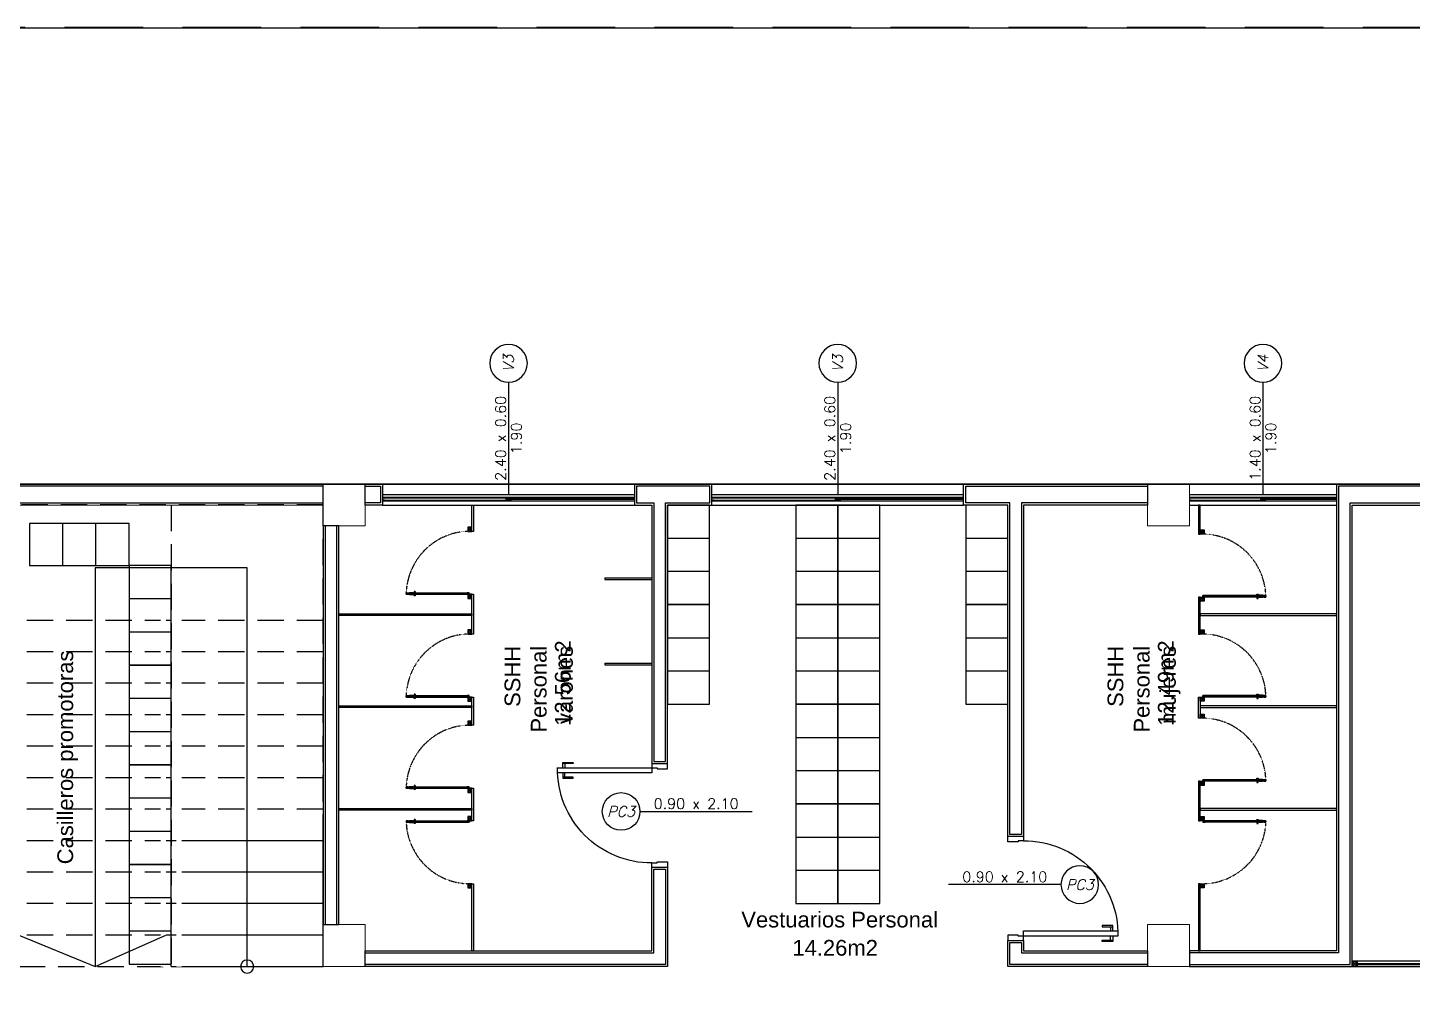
# Model space of a CAD drawing. Header units: millimetres. Extents: x 2698011 to 2856548, y 1019778 to 1210064.
# Drawn here: x 2759676 to 2772874, y 1168232 to 1177361 of the extents above; entities that cross this region are included whole.
import ezdxf
from ezdxf.enums import TextEntityAlignment as Align

# ---------------------------------------------------------------- set-up
doc = ezdxf.new("R2010")
doc.units = ezdxf.units.MM
doc.set_wipeout_variables(frame=1)
for name, pattern in [('CONTINUA', [0]), ('DASHED2', [9.525, 6.35, -3.175]), ('HIDDEN', [0.375, 0.25, -0.125]), ('HIDDEN2', [4.7625, 3.175, -1.5875])]:
    doc.linetypes.add(name, pattern=pattern)
for name, color, linetype in [('.mamparas', 9, 'Continuous'), ('.REVOQUE', 9, 'Continuous'), ('_Proyecciones', 9, 'DASHED2'), ('A-Aberturas', 9, 'Continuous'), ('ABERTURA', 9, 'CONTINUA'), ('AREA', 9, 'Continuous'), ('Arq. Escalera', 9, 'Continuous'), ('Arq. Mamparas metálicas', 9, 'Continuous'), ('LOTES', 9, 'Continuous'), ('MAMP CHAPA 0.06', 9, 'Continuous'), ('Mampostería', 9, 'Continuous'), ('MOBILIARIO MOVIL', 9, 'Continuous'), ('nombre de locales', 9, 'Continuous'), ('nombre de locales-m2', 9, 'Continuous'), ('nomenclatura de aberturas', 9, 'Continuous'), ('piso', 9, 'Continuous'), ('Punto Cota', 9, 'Continuous'), ('Vidrios', 9, 'Continuous')]:
    doc.layers.add(name, color=color, linetype=linetype)
doc.layers.add('ABERTURAS_ALUMINIO', color=9, linetype='Continuous', lineweight=20)
doc.layers.add('PILAR_REF', color=9, linetype='Continuous', lineweight=0)
doc.layers.get('MOBILIARIO MOVIL').off()
doc.styles.add('_ROMANS', font='ROMANS.SHX')
doc.styles.add('_Romans Obl', font='ROMANS.SHX', dxfattribs={"oblique": 15})
doc.styles.get("Standard").update_dxf_attribs({"font": 'arial.ttf'})

# ---------------------------------------------------------------- blocks, each defined once
blk = doc.blocks.new('A$C1FB93DB3')
at = {"layer": 'LOTES', "linetype": 'HIDDEN', "ltscale": 3}
blk.add_line((-9.024, -10.843), (-18.15, -104.575), dxfattribs=at)
at = {"layer": 'LOTES', "ltscale": 3}
blk.add_line((-5.115, -15.585), (-13.398, -100.667), dxfattribs=at)
blk = doc.blocks.new('A$C171E4298')
at = {"layer": 'ABERTURAS_ALUMINIO'}
for points in [[(-2.383, 0.035), (-2.4, 0.035), (-2.4, 0.049), (-2.383, 0.049), (-2.383, 0.047), (-2.398, 0.047), (-2.398, 0.037), (-2.383, 0.037)], [(-0.017, 0.048), (0, 0.048), (0, 0.062), (-0.017, 0.062), (-0.017, 0.06), (-0.002, 0.06), (-0.002, 0.05), (-0.017, 0.05)]]:
    blk.add_hatch(color=256, dxfattribs=at).paths.add_polyline_path(points)
at = {"layer": 'ABERTURA', "linetype": 'ByBlock'}
for p, q in [((-2.4, 0.1), (0, 0.1)), ((-2.4, 0), (0, 0))]:
    blk.add_line(p, q, dxfattribs=at)
at = {"layer": 'ABERTURA', "linetype": 'HIDDEN2'}
for p, q in [((0, 0.071), (-2.4, 0.071)), ((0, 0.066), (-2.4, 0.066))]:
    blk.add_line(p, q, dxfattribs=at)
at = {"layer": 'ABERTURAS_ALUMINIO'}
for p, q in [((0, 0.035), (-2.4, 0.035)), ((-2.4, 0.035), (0, 0.035))]:
    blk.add_line(p, q, dxfattribs=at)
for points in [[(-2.383, 0.035), (-2.4, 0.035), (-2.4, 0.049), (-2.383, 0.049), (-2.383, 0.047), (-2.398, 0.047), (-2.398, 0.037), (-2.383, 0.037)], [(-0.017, 0.048), (0, 0.048), (0, 0.062), (-0.017, 0.062), (-0.017, 0.06), (-0.002, 0.06), (-0.002, 0.05), (-0.017, 0.05)]]:
    blk.add_lwpolyline(points, close=True, dxfattribs=at)
at = {"layer": 'ABERTURAS_ALUMINIO', "linetype": 'HIDDEN2'}
for points in [[(-1.175, 0.047), (-2.398, 0.047), (-2.398, 0.037), (-1.175, 0.037)], [(-0.002, 0.06), (-1.225, 0.06), (-1.225, 0.05), (-0.002, 0.05)]]:
    blk.add_lwpolyline(points, close=True, dxfattribs=at)
blk = doc.blocks.new('A$C776A7CF4')
at = {"layer": 'MAMP CHAPA 0.06'}
for p, q in [((0, 0.634, 0), (0.4, 0.634, 0)), ((0, 0.318, 0), (0.4, 0.318, 0))]:
    blk.add_line(p, q, dxfattribs=at)
at = {"layer": 'MAMP CHAPA 0.06', "elevation": 0}
blk.add_lwpolyline([(0.4, 0), (0.4, 0.95), (0, 0.95), (0, 0), (0.4, 0)], dxfattribs=at)
blk = doc.blocks.new('escalera')
at = {"layer": 'Arq. Escalera', "linetype": 'HIDDEN'}
for p, q in [((7.147, 4.829), (8.597, 4.829)), ((8.597, 4.829), (10.047, 4.829)), ((7.147, 4.529), (8.597, 4.529)), ((8.597, 4.529), (10.047, 4.529)), ((7.147, 4.229), (8.597, 4.229)), ((8.597, 4.229), (10.047, 4.229)), ((7.147, 3.929), (8.597, 3.929)), ((8.597, 3.929), (10.047, 3.929)), ((7.147, 3.629), (8.597, 3.629)), ((8.597, 3.629), (10.047, 3.629)), ((7.147, 3.329), (8.597, 3.329)), ((8.597, 3.329), (10.047, 3.329)), ((7.147, 3.029), (8.597, 3.029)), ((8.597, 3.029), (10.047, 3.029)), ((8.597, 2.729), (10.047, 2.729)), ((8.597, 2.429), (10.047, 2.429)), ((8.597, 2.129), (10.047, 2.129)), ((8.597, 1.829), (10.047, 1.829))]:
    blk.add_line(p, q, dxfattribs=at)
at = {"layer": 'Arq. Escalera'}
for p, q in [((7.147, 2.729), (8.597, 2.729)), ((7.147, 2.429), (8.597, 2.429)), ((7.147, 2.129), (8.597, 2.129)), ((7.147, 1.829), (8.597, 1.829))]:
    blk.add_line(p, q, dxfattribs=at)
at = {"layer": 'Arq. Escalera', "linetype": 'HIDDEN'}
for points in [[(7.147, 2.729), (7.147, 5.929), (10.047, 5.929), (10.047, 1.529)], [(8.597, 2.729), (8.597, 4.829)], [(10.047, 1.529), (8.597, 1.529)]]:
    blk.add_lwpolyline(points, dxfattribs=at)
at = {"layer": 'Arq. Escalera'}
for points in [[(7.147, 1.529), (7.147, 1.529), (7.147, 2.729)], [(8.597, 1.529), (8.597, 2.729)], [(8.597, 1.529), (7.147, 1.529)]]:
    blk.add_lwpolyline(points, dxfattribs=at)
blk.add_circle((7.872, 1.529), 0.0622, dxfattribs=at)
at = {"linetype": 'HIDDEN'}
blk.add_wipeout([(8.697, 1.529), (8.647, 1.529), (8.647, 4.879), (8.547, 4.879), (8.547, 1.529), (8.497, 1.529), (8.497, 4.929), (8.697, 4.929)], dxfattribs=at).translate(0, 0, 0).dxf.layer = 'Arq. Escalera'
at = {"layer": 'Arq. Escalera', "linetype": 'HIDDEN'}
blk.add_line((8.597, 5.929), (8.597, 1.529), dxfattribs=at)
at = {"layer": 'Arq. Escalera'}
for points in [[(7.872, 1.529), (7.872, 5.329), (9.322, 5.329), (9.322, 1.529)], [(10.047, 1.829), (9.322, 1.529), (8.647, 1.829)]]:
    blk.add_lwpolyline(points, dxfattribs=at)
blk = doc.blocks.new('pch90')
at = {"linetype": 'ByBlock'}
for points in [[(-1959.919, 3043.751), (-1959.969, 3043.751), (-1959.969, 3043.651), (-1959.959, 3043.651), (-1959.959, 3043.751)], [(-1959.959, 3043.731), (-1959.919, 3043.731)], [(-1959.869, 3043.751), (-1959.819, 3043.751), (-1959.819, 3043.651), (-1959.829, 3043.651), (-1959.829, 3043.751)], [(-1959.829, 3043.731), (-1959.869, 3043.731)], [(-1959.959, 3042.901), (-1959.919, 3042.901), (-1959.919, 3042.851), (-1959.909, 3042.851), (-1959.909, 3042.751), (-1959.959, 3042.751)], [(-1958.971, 3042.901), (-1959.011, 3042.901), (-1959.011, 3042.851), (-1959.021, 3042.851), (-1959.021, 3042.751), (-1958.971, 3042.751)]]:
    blk.add_lwpolyline(points, dxfattribs=at)
blk.add_lwpolyline([(-1959.919, 3043.801), (-1959.919, 3042.901), (-1959.869, 3042.901), (-1959.869, 3043.801)], close=True, dxfattribs=at)
blk.add_arc((-1959.905, 3042.907), 0.894, 359.6143, 90.9339, dxfattribs=at)
blk = doc.blocks.new('cot abert izq')
blk.add_line((0.359, 0), (2.501, 0))
blk.add_circle((0, 0), 0.359)
at = {"style": '_Romans Obl', "oblique": 15}
blk.add_attdef('ABERTURA', text='', height=0.2, rotation=360, dxfattribs=at).set_placement((0, 0), align=Align.MIDDLE_CENTER)
at = {"style": '_ROMANS'}
for tag, p in [('DIM', (1.43, 0.05)), ('ANT', (1.43, -0.25))]:
    blk.add_attdef(tag, text='', height=0.2, rotation=360, dxfattribs=at).set_placement(p, align=Align.CENTER)
blk = doc.blocks.new('A$C497F7D68')
at = {"layer": 'ABERTURAS_ALUMINIO'}
for points in [[(0.017, 0.052), (0, 0.052), (0, 0.038), (0.017, 0.038), (0.017, 0.04), (0.002, 0.04), (0.002, 0.05), (0.017, 0.05)], [(1.385, 0.065), (1.402, 0.065), (1.402, 0.051), (1.385, 0.051), (1.385, 0.053), (1.4, 0.053), (1.4, 0.063), (1.385, 0.063)]]:
    blk.add_hatch(color=256, dxfattribs=at).paths.add_polyline_path(points)
at = {"layer": 'ABERTURA', "linetype": 'ByBlock'}
for p, q in [((1.402, 0.1), (0, 0.1)), ((1.402, 0), (0, 0))]:
    blk.add_line(p, q, dxfattribs=at)
at = {"layer": 'ABERTURA', "linetype": 'HIDDEN2'}
for p, q in [((0, 0.034), (1.402, 0.034)), ((0, 0.029), (1.402, 0.029))]:
    blk.add_line(p, q, dxfattribs=at)
at = {"layer": 'ABERTURAS_ALUMINIO'}
for p, q in [((0, 0.065), (1.402, 0.065)), ((1.402, 0.065), (0, 0.065))]:
    blk.add_line(p, q, dxfattribs=at)
for points in [[(0.017, 0.052), (0, 0.052), (0, 0.038), (0.017, 0.038), (0.017, 0.04), (0.002, 0.04), (0.002, 0.05), (0.017, 0.05)], [(1.385, 0.065), (1.402, 0.065), (1.402, 0.051), (1.385, 0.051), (1.385, 0.053), (1.4, 0.053), (1.4, 0.063), (1.385, 0.063)]]:
    blk.add_lwpolyline(points, close=True, dxfattribs=at)
at = {"layer": 'ABERTURAS_ALUMINIO', "linetype": 'HIDDEN2'}
for points in [[(0.002, 0.04), (0.726, 0.04), (0.726, 0.05), (0.002, 0.05)], [(0.676, 0.053), (1.4, 0.053), (1.4, 0.063), (0.676, 0.063)]]:
    blk.add_lwpolyline(points, close=True, dxfattribs=at)

msp = doc.modelspace()

# ---------------------------------------------------------------- linework, layer by layer
at = {"layer": '.mamparas'}
for p, q in [((2765175.768, 1172116.811, 0.001), (2765175.768, 1172101.811, 0.001)), ((2765175.768, 1172116.811, 0.001), (2765625.768, 1172116.811, 0.001)), ((2765175.768, 1172101.811, 0.001), (2765625.768, 1172101.811, 0.001)), ((2765175.768, 1171301.811, 0.001), (2765175.768, 1171286.811, 0.001)), ((2765175.768, 1171301.811, 0.001), (2765625.768, 1171301.811, 0.001)), ((2765175.768, 1171286.811, 0.001), (2765625.768, 1171286.811, 0.001))]:
    msp.add_line(p, q, dxfattribs=at)
for points in [[(2763925.785, 1172559.271), (2763910.785, 1172559.271), (2763910.814, 1172810.617), (2763925.814, 1172810.617)], [(2770836.444, 1172533.115), (2770851.444, 1172533.115), (2770851.419, 1172810.615), (2770836.419, 1172810.615)], [(2763910.785, 1172599.271), (2763870.785, 1172599.271), (2763870.785, 1172559.271), (2763910.785, 1172559.271)], [(2763905.785, 1172594.271), (2763875.785, 1172594.271), (2763875.785, 1172564.271), (2763905.785, 1172564.271)], [(2770851.444, 1172573.115), (2770891.444, 1172573.115), (2770891.444, 1172533.115), (2770851.444, 1172533.115)], [(2770856.444, 1172568.115), (2770886.444, 1172568.115), (2770886.444, 1172538.115), (2770856.444, 1172538.115)], [(2763910.785, 1171959.271), (2763870.785, 1171959.271), (2763870.785, 1171919.271), (2763910.785, 1171919.271)], [(2763905.785, 1171954.271), (2763875.785, 1171954.271), (2763875.785, 1171924.271), (2763905.785, 1171924.271)], [(2763925.813, 1171580.132), (2763910.813, 1171580.132), (2763910.785, 1171959.271), (2763925.785, 1171959.271)], [(2770836.419, 1171580.13), (2770851.419, 1171580.13), (2770851.444, 1171933.115), (2770836.444, 1171933.115)], [(2770851.444, 1171933.115), (2770891.444, 1171933.115), (2770891.444, 1171893.115), (2770851.444, 1171893.115)], [(2770856.444, 1171928.115), (2770886.444, 1171928.115), (2770886.444, 1171898.115), (2770856.444, 1171898.115)], [(2762644.708, 1171757.674), (2762644.708, 1171772.674), (2763910.801, 1171772.632), (2763910.801, 1171757.632)], [(2772149.803, 1171757.672), (2772149.803, 1171772.672), (2770851.432, 1171772.63), (2770851.432, 1171757.63)], [(2763910.813, 1171620.132), (2763870.813, 1171620.132), (2763870.813, 1171580.132), (2763910.813, 1171580.132)], [(2763905.813, 1171615.132), (2763875.813, 1171615.132), (2763875.813, 1171585.132), (2763905.813, 1171585.132)], [(2770851.419, 1171620.13), (2770891.419, 1171620.13), (2770891.419, 1171580.13), (2770851.419, 1171580.13)], [(2770856.419, 1171615.13), (2770886.419, 1171615.13), (2770886.419, 1171585.13), (2770856.419, 1171585.13)], [(2763910.813, 1170980.132), (2763870.813, 1170980.132), (2763870.813, 1170940.132), (2763910.813, 1170940.132)], [(2763905.813, 1170975.132), (2763875.813, 1170975.132), (2763875.813, 1170945.132), (2763905.813, 1170945.132)], [(2763925.791, 1170710.642), (2763910.791, 1170710.642), (2763910.817, 1170980.132), (2763925.817, 1170980.132)], [(2770851.419, 1170778.158), (2770836.42, 1170778.158), (2770836.42, 1170980.13), (2770851.419, 1170980.13)], [(2770851.419, 1170980.13), (2770891.419, 1170980.13), (2770891.419, 1170940.13), (2770851.419, 1170940.13)], [(2770856.419, 1170975.13), (2770886.419, 1170975.13), (2770886.419, 1170945.13), (2770856.419, 1170945.13)], [(2762644.708, 1170880.174), (2762644.708, 1170895.174), (2763910.803, 1170895.174), (2763910.803, 1170880.174)], [(2763910.813, 1170895.132), (2763910.813, 1170880.132), (2762644.708, 1170880.174), (2762644.708, 1170895.174)], [(2770851.419, 1170895.13), (2770851.419, 1170880.13), (2772149.803, 1170880.172), (2772149.803, 1170895.172)], [(2772149.803, 1170880.172), (2772149.803, 1170895.172), (2770851.429, 1170895.172), (2770851.429, 1170880.172)], [(2770851.441, 1170818.158), (2770891.441, 1170818.158), (2770891.441, 1170778.158), (2770851.441, 1170778.158)], [(2770856.441, 1170813.158), (2770886.441, 1170813.158), (2770886.441, 1170783.158), (2770856.441, 1170783.158)], [(2763910.791, 1170750.642), (2763870.791, 1170750.642), (2763870.791, 1170710.642), (2763910.791, 1170710.642)], [(2763905.791, 1170745.642), (2763875.791, 1170745.642), (2763875.791, 1170715.642), (2763905.791, 1170715.642)], [(2770836.441, 1169800.662), (2770851.441, 1169800.662), (2770851.416, 1170178.157), (2770836.416, 1170178.157)], [(2770851.441, 1170178.157), (2770891.441, 1170178.157), (2770891.441, 1170138.157), (2770851.441, 1170138.157)], [(2770856.441, 1170173.157), (2770886.441, 1170173.157), (2770886.441, 1170143.157), (2770856.441, 1170143.157)], [(2763910.791, 1170110.642), (2763870.791, 1170110.642), (2763870.791, 1170070.642), (2763910.791, 1170070.642)], [(2763905.791, 1170105.642), (2763875.791, 1170105.642), (2763875.791, 1170075.642), (2763905.791, 1170075.642)], [(2763925.791, 1169800.662), (2763910.791, 1169800.662), (2763910.817, 1170110.642), (2763925.817, 1170110.642)], [(2762644.708, 1169902.676), (2762644.708, 1169917.676), (2763910.803, 1169917.676), (2763910.803, 1169902.676)], [(2772149.803, 1169902.676), (2772149.803, 1169917.676), (2770851.429, 1169917.676), (2770851.429, 1169902.676)], [(2763910.791, 1169840.662), (2763870.791, 1169840.662), (2763870.791, 1169800.662), (2763910.791, 1169800.662)], [(2763905.791, 1169835.662), (2763875.791, 1169835.662), (2763875.791, 1169805.662), (2763905.791, 1169805.662)], [(2770851.441, 1169840.662), (2770891.441, 1169840.662), (2770891.441, 1169800.662), (2770851.441, 1169800.662)], [(2770856.441, 1169835.662), (2770886.441, 1169835.662), (2770886.441, 1169805.662), (2770856.441, 1169805.662)], [(2763910.791, 1169200.661), (2763870.791, 1169200.661), (2763870.791, 1169160.661), (2763910.791, 1169160.661)], [(2763905.791, 1169195.661), (2763875.791, 1169195.661), (2763875.791, 1169165.661), (2763905.791, 1169165.661)], [(2763925.792, 1168560.661), (2763910.792, 1168560.661), (2763910.817, 1169200.661), (2763925.817, 1169200.661)], [(2770836.441, 1168560.659), (2770851.441, 1168560.659), (2770851.416, 1169200.661), (2770836.416, 1169200.661)], [(2770851.441, 1169200.661), (2770891.441, 1169200.661), (2770891.441, 1169160.661), (2770851.441, 1169160.661)], [(2770856.441, 1169195.661), (2770886.441, 1169195.661), (2770886.441, 1169165.661), (2770856.441, 1169165.661)]]:
    msp.add_lwpolyline(points, close=True, dxfattribs=at)
at = {"layer": '.REVOQUE'}
msp.add_lwpolyline([(2741975.849, 1172810.659), (2762493.242, 1172810.676), (2762493.082, 1173010.339), (2741825.849, 1173010.659), (2741825.849, 1170210.659), (2741975.849, 1170210.659)], close=True, dxfattribs=at)
for points in [[(2763059.438, 1172810.659), (2762893.084, 1172810.659), (2762893.084, 1173010.659), (2763059.438, 1173010.659), (2763059.438, 1172810.659)], [(2765625.785, 1170346.442), (2765775.792, 1170346.44), (2765775.792, 1172810.659), (2766197.255, 1172810.659), (2766197.255, 1173010.659), (2765459.438, 1173010.659), (2765459.438, 1172810.659), (2765625.792, 1172810.659), (2765625.792, 1170346.442)], [(2768597.255, 1173010.659), (2770349.748, 1173010.659), (2770349.748, 1172810.659), (2769168.719, 1172810.657), (2769168.782, 1169649.311), (2769018.729, 1169649.365), (2769018.719, 1172810.657), (2768597.255, 1172810.657), (2768597.255, 1173010.659)], [(2778206.415, 1173010.659), (2772151.429, 1173010.659), (2772151.429, 1168560.662), (2770749.75, 1168560.661), (2770749.75, 1168410.662), (2772301.429, 1168410.662), (2772301.429, 1172810.657), (2778206.415, 1172810.659), (2778206.415, 1173010.659)], [(2762893.084, 1168560.661), (2765625.792, 1168560.662), (2765625.792, 1169357.798), (2765775.792, 1169357.79), (2765775.792, 1168410.662), (2762893.084, 1168410.661), (2762893.084, 1168560.661)], [(2769018.719, 1168660.661), (2769168.719, 1168660.658), (2769168.719, 1168560.661), (2770349.748, 1168560.661), (2770349.749, 1168410.662), (2769018.719, 1168410.661), (2769018.719, 1168660.661)]]:
    msp.add_lwpolyline(points, dxfattribs=at)
at = {"layer": '_Proyecciones', "linetype": 'HIDDEN', "ltscale": 0.15}
for centre, start, end in [((2763892.781, 1171950.238), 92.0683873, 177.834352), ((2770869.448, 1171924.081), 2.165648, 87.9316127), ((2763892.809, 1170971.098), 92.0683873, 177.834352), ((2770869.424, 1170971.096), 2.165648, 87.9316127), ((2763892.787, 1170101.608), 92.0683873, 177.834352), ((2770869.446, 1170169.124), 2.165648, 87.9316127), ((2763892.787, 1169809.695), 182.165648, 267.9316127), ((2770869.446, 1169809.695), 272.0683873, 357.834352)]:
    msp.add_arc(centre, 609.431, start, end, dxfattribs=at)
at = {"layer": 'Arq. Mamparas metálicas', "linetype": 'ByBlock'}
for p, q in [((2772306.429, 1168415.818), (2772346.429, 1168455.818)), ((2772346.429, 1168415.818), (2772306.429, 1168455.818))]:
    msp.add_line(p, q, dxfattribs=at)
at = {"layer": 'Arq. Mamparas metálicas'}
for p, q in [((2773354.501, 1168460.693), (2772351.429, 1168460.664)), ((2772351.429, 1168410.664), (2773354.501, 1168410.691)), ((2772353.929, 1168440.656), (2773352.001, 1168440.663)), ((2772366.429, 1168430.656), (2773352.001, 1168430.697))]:
    msp.add_line(p, q, dxfattribs=at)
for points in [[(2772301.429, 1168410.662), (2772351.429, 1168410.662), (2772351.429, 1168460.662), (2772301.429, 1168460.662)], [(2772306.429, 1168415.818), (2772346.429, 1168415.818), (2772346.429, 1168455.818), (2772306.429, 1168455.818)], [(2772306.429, 1168415.818), (2772346.429, 1168415.818), (2772346.429, 1168455.818), (2772306.429, 1168455.818)]]:
    msp.add_lwpolyline(points, close=True, dxfattribs=at)
at = {"layer": 'Arq. Mamparas metálicas', "linetype": 'ByBlock'}
msp.add_lwpolyline([(2772351.429, 1168443.161), (2772353.929, 1168443.161), (2772353.929, 1168430.661), (2772366.429, 1168430.661), (2772366.429, 1168428.16), (2772351.429, 1168428.16), (2772351.429, 1168443.161)], dxfattribs=at)
at = {"layer": 'Mampostería'}
for points in [[(2741955.849, 1172830.659), (2762493.146, 1172830.676), (2762493.018, 1172990.34), (2741845.849, 1172990.659), (2741845.849, 1170230.659), (2741955.849, 1170230.659)], [(2763039.438, 1172830.659), (2762893.084, 1172830.659), (2762893.084, 1172990.659), (2763039.438, 1172990.659)], [(2765645.792, 1170366.442), (2765755.792, 1170366.441), (2765755.792, 1172830.659), (2766177.255, 1172830.659), (2766177.255, 1172990.659), (2765479.438, 1172990.659), (2765479.438, 1172830.659), (2765645.792, 1172830.659)], [(2768617.255, 1172990.659), (2770349.748, 1172990.659), (2770349.748, 1172830.659), (2769148.719, 1172830.657), (2769148.782, 1169669.319), (2769038.729, 1169669.358), (2769038.719, 1172830.657), (2768617.255, 1172830.657)], [(2778206.415, 1172990.659), (2772171.429, 1172990.659), (2772171.429, 1168540.662), (2770749.75, 1168540.661), (2770749.75, 1168430.662), (2772281.429, 1168430.662), (2772281.429, 1172830.657), (2778206.415, 1172830.659)], [(2762893.084, 1168540.661), (2765645.792, 1168540.662), (2765645.792, 1169337.797), (2765755.792, 1169337.791), (2765755.792, 1168430.662), (2762893.084, 1168430.661)], [(2769038.719, 1168640.661), (2769148.719, 1168640.658), (2769148.719, 1168540.661), (2770349.748, 1168540.661), (2770349.748, 1168430.662), (2769038.719, 1168430.661)]]:
    msp.add_lwpolyline(points, close=True, dxfattribs=at)
at = {"layer": 'PILAR_REF'}
for points in [[(2770349.748, 1173010.659), (2770749.75, 1173010.659), (2770749.75, 1172610.659), (2770349.748, 1172610.659)], [(2770349.748, 1168810.661), (2770749.75, 1168810.661), (2770749.75, 1168410.661), (2770349.748, 1168410.661)]]:
    msp.add_lwpolyline(points, close=True, dxfattribs=at)
at = {"layer": 'Punto Cota', "lineweight": 9}
msp.add_point((2761825.849, 1173010.659, 99840), dxfattribs=at)
at = {"layer": 'Vidrios'}
for p, q in [((2763875.785, 1172594.271), (2763905.785, 1172564.271)), ((2763905.785, 1172594.271), (2763875.785, 1172564.271)), ((2770886.444, 1172568.115), (2770856.444, 1172538.115)), ((2770856.444, 1172568.115), (2770886.444, 1172538.115)), ((2763283.785, 1171973.267), (2763883.785, 1171973.263)), ((2763285.785, 1171971.267), (2763881.785, 1171971.263)), ((2763359.839, 1171986.271), (2763359.839, 1171975.267)), ((2763362.053, 1171986.271), (2763362.053, 1171975.267)), ((2763366.295, 1171986.271), (2763366.295, 1171975.267)), ((2763368.509, 1171986.271), (2763368.509, 1171975.267)), ((2763283.785, 1171959.271), (2763883.785, 1171959.271)), ((2763285.785, 1171961.267), (2763881.785, 1171961.263)), ((2763359.839, 1171946.263), (2763359.839, 1171957.267)), ((2763362.053, 1171946.263), (2763362.053, 1171957.267)), ((2763366.295, 1171946.263), (2763366.295, 1171957.267)), ((2763368.509, 1171946.263), (2763368.509, 1171957.267)), ((2763875.785, 1171954.271), (2763905.785, 1171924.271)), ((2763905.785, 1171954.271), (2763875.785, 1171924.271)), ((2770886.444, 1171928.115), (2770856.444, 1171898.115)), ((2770856.444, 1171928.115), (2770886.444, 1171898.115)), ((2771478.443, 1171947.11), (2770878.444, 1171947.106)), ((2771478.444, 1171933.115), (2770878.444, 1171933.115)), ((2771476.443, 1171945.11), (2770880.444, 1171945.106)), ((2771476.443, 1171935.11), (2770880.444, 1171935.106)), ((2771393.72, 1171960.115), (2771393.72, 1171949.111)), ((2771393.72, 1171920.107), (2771393.72, 1171931.111)), ((2771395.934, 1171960.115), (2771395.934, 1171949.111)), ((2771395.934, 1171920.107), (2771395.934, 1171931.111)), ((2771400.175, 1171960.115), (2771400.175, 1171949.111)), ((2771400.175, 1171920.107), (2771400.175, 1171931.111)), ((2771402.39, 1171960.115), (2771402.39, 1171949.111)), ((2771402.39, 1171920.107), (2771402.39, 1171931.111)), ((2763875.813, 1171615.132), (2763905.813, 1171585.132)), ((2763905.813, 1171615.132), (2763875.813, 1171585.132)), ((2770886.419, 1171615.13), (2770856.419, 1171585.13)), ((2770856.419, 1171615.13), (2770886.419, 1171585.13)), ((2763283.814, 1170994.127), (2763883.814, 1170994.124)), ((2763283.814, 1170980.132), (2763883.814, 1170980.132)), ((2763285.814, 1170992.127), (2763881.813, 1170992.124)), ((2763285.814, 1170982.127), (2763881.814, 1170982.124)), ((2763359.867, 1171007.132), (2763359.867, 1170996.128)), ((2763359.867, 1170967.124), (2763359.867, 1170978.128)), ((2763362.082, 1171007.132), (2763362.082, 1170996.128)), ((2763362.082, 1170967.124), (2763362.082, 1170978.128)), ((2763366.323, 1171007.132), (2763366.323, 1170996.128)), ((2763366.323, 1170967.124), (2763366.323, 1170978.128)), ((2763368.537, 1171007.132), (2763368.537, 1170996.128)), ((2763368.537, 1170967.124), (2763368.537, 1170978.128)), ((2763875.813, 1170975.132), (2763905.813, 1170945.132)), ((2763905.813, 1170975.132), (2763875.813, 1170945.132)), ((2770886.419, 1170975.13), (2770856.419, 1170945.13)), ((2770856.419, 1170975.13), (2770886.419, 1170945.13)), ((2771478.419, 1170994.125), (2770878.419, 1170994.122)), ((2771478.419, 1170980.13), (2770878.419, 1170980.13)), ((2771476.419, 1170992.125), (2770880.419, 1170992.122)), ((2771476.419, 1170982.125), (2770880.419, 1170982.122)), ((2771393.696, 1171007.13), (2771393.696, 1170996.126)), ((2771393.696, 1170967.122), (2771393.696, 1170978.126)), ((2771395.91, 1171007.13), (2771395.91, 1170996.126)), ((2771395.91, 1170967.122), (2771395.91, 1170978.126)), ((2771400.151, 1171007.13), (2771400.151, 1170996.126)), ((2771400.151, 1170967.122), (2771400.151, 1170978.126)), ((2771402.365, 1171007.13), (2771402.365, 1170996.126)), ((2771402.365, 1170967.122), (2771402.365, 1170978.126)), ((2770886.441, 1170813.158), (2770856.441, 1170783.158)), ((2770856.441, 1170813.158), (2770886.441, 1170783.158)), ((2763875.791, 1170745.642), (2763905.791, 1170715.642)), ((2763905.791, 1170745.642), (2763875.791, 1170715.642)), ((2763283.792, 1170124.637), (2763883.792, 1170124.634)), ((2763285.792, 1170122.637), (2763881.792, 1170122.634)), ((2763359.846, 1170137.642), (2763359.846, 1170126.638)), ((2763362.06, 1170137.642), (2763362.06, 1170126.638)), ((2763366.301, 1170137.642), (2763366.301, 1170126.638)), ((2763368.515, 1170137.642), (2763368.515, 1170126.638)), ((2770886.441, 1170173.157), (2770856.441, 1170143.157)), ((2770856.441, 1170173.157), (2770886.441, 1170143.157)), ((2771478.441, 1170192.153), (2770878.441, 1170192.149)), ((2771478.441, 1170178.157), (2770878.441, 1170178.158)), ((2771476.441, 1170190.153), (2770880.441, 1170190.149)), ((2771476.441, 1170180.153), (2770880.441, 1170180.149)), ((2771393.718, 1170205.157), (2771393.718, 1170194.153)), ((2771393.718, 1170165.15), (2771393.718, 1170176.154)), ((2771395.932, 1170205.157), (2771395.932, 1170194.153)), ((2771395.932, 1170165.15), (2771395.932, 1170176.154)), ((2771400.173, 1170205.157), (2771400.173, 1170194.153)), ((2771400.173, 1170165.15), (2771400.173, 1170176.154)), ((2771402.387, 1170205.157), (2771402.387, 1170194.153)), ((2771402.387, 1170165.15), (2771402.387, 1170176.154)), ((2763283.792, 1170110.642), (2763883.792, 1170110.642)), ((2763285.792, 1170112.637), (2763881.792, 1170112.634)), ((2763359.846, 1170097.634), (2763359.846, 1170108.638)), ((2763362.06, 1170097.634), (2763362.06, 1170108.638)), ((2763366.301, 1170097.634), (2763366.301, 1170108.638)), ((2763368.515, 1170097.634), (2763368.515, 1170108.638)), ((2763875.791, 1170105.642), (2763905.791, 1170075.642)), ((2763905.791, 1170105.642), (2763875.791, 1170075.642)), ((2763283.792, 1169800.662), (2763883.792, 1169800.661)), ((2763283.792, 1169786.666), (2763883.792, 1169786.67)), ((2763285.792, 1169798.666), (2763881.792, 1169798.67)), ((2763285.792, 1169788.666), (2763881.792, 1169788.67)), ((2763359.846, 1169813.669), (2763359.846, 1169802.665)), ((2763359.846, 1169773.662), (2763359.846, 1169784.665)), ((2763362.06, 1169813.669), (2763362.06, 1169802.665)), ((2763362.06, 1169773.662), (2763362.06, 1169784.665)), ((2763366.301, 1169813.669), (2763366.301, 1169802.665)), ((2763366.301, 1169773.662), (2763366.301, 1169784.665)), ((2763368.515, 1169813.669), (2763368.515, 1169802.665)), ((2763368.515, 1169773.661), (2763368.515, 1169784.665)), ((2763875.791, 1169835.662), (2763905.791, 1169805.662)), ((2763905.791, 1169835.662), (2763875.791, 1169805.662)), ((2770886.441, 1169835.662), (2770856.441, 1169805.662)), ((2770856.441, 1169835.662), (2770886.441, 1169805.662)), ((2771478.441, 1169800.662), (2770878.441, 1169800.661)), ((2771478.441, 1169786.666), (2770878.441, 1169786.67)), ((2771476.441, 1169798.666), (2770880.441, 1169798.67)), ((2771476.441, 1169788.666), (2770880.441, 1169788.67)), ((2771393.718, 1169813.669), (2771393.718, 1169802.665)), ((2771393.718, 1169773.662), (2771393.718, 1169784.666)), ((2771395.932, 1169813.669), (2771395.932, 1169802.665)), ((2771395.932, 1169773.662), (2771395.932, 1169784.666)), ((2771400.173, 1169813.669), (2771400.173, 1169802.665)), ((2771400.173, 1169773.662), (2771400.173, 1169784.666)), ((2771402.387, 1169813.669), (2771402.387, 1169802.665)), ((2771402.387, 1169773.662), (2771402.387, 1169784.666)), ((2763875.791, 1169195.661), (2763905.791, 1169165.661)), ((2763905.791, 1169195.661), (2763875.791, 1169165.661)), ((2770886.441, 1169195.661), (2770856.441, 1169165.661)), ((2770856.441, 1169195.661), (2770886.441, 1169165.661))]:
    msp.add_line(p, q, dxfattribs=at)
for points in [[(2763303.785, 1171973.267), (2763303.785, 1171971.267), (2763303.785, 1171971.267), (2763285.785, 1171971.267), (2763285.785, 1171961.267), (2763303.785, 1171961.267), (2763303.785, 1171959.267), (2763283.785, 1171959.267), (2763283.785, 1171973.267), (2763303.785, 1171973.267)], [(2763285.785, 1171970.267), (2763881.785, 1171970.263)], [(2763863.785, 1171973.271), (2763863.785, 1171971.271), (2763863.785, 1171971.271), (2763881.785, 1171971.271), (2763881.785, 1171961.271), (2763863.785, 1171961.271), (2763863.785, 1171959.271), (2763883.785, 1171959.271), (2763883.785, 1171973.271), (2763863.785, 1171973.271)], [(2763881.785, 1171962.263), (2763285.785, 1171962.267)], [(2770898.444, 1171947.114), (2770898.444, 1171945.114), (2770898.444, 1171945.114), (2770880.444, 1171945.115), (2770880.444, 1171935.115), (2770898.444, 1171935.114), (2770898.444, 1171933.114), (2770878.444, 1171933.115), (2770878.444, 1171947.115), (2770898.444, 1171947.114)], [(2771476.443, 1171944.11), (2770880.444, 1171944.106)], [(2770880.444, 1171936.106), (2771476.443, 1171936.11)], [(2771458.443, 1171947.111), (2771458.443, 1171945.111), (2771458.443, 1171945.111), (2771476.443, 1171945.111), (2771476.443, 1171935.111), (2771458.443, 1171935.111), (2771458.444, 1171933.111), (2771478.444, 1171933.111), (2771478.443, 1171947.111), (2771458.443, 1171947.111)], [(2763303.814, 1170994.128), (2763303.814, 1170992.128), (2763303.814, 1170992.128), (2763285.814, 1170992.128), (2763285.814, 1170982.128), (2763303.814, 1170982.128), (2763303.814, 1170980.128), (2763283.814, 1170980.128), (2763283.814, 1170994.128), (2763303.814, 1170994.128)], [(2763285.814, 1170991.127), (2763881.813, 1170991.124)], [(2763881.814, 1170983.124), (2763285.814, 1170983.127)], [(2763863.813, 1170994.132), (2763863.813, 1170992.132), (2763863.813, 1170992.132), (2763881.813, 1170992.132), (2763881.814, 1170982.132), (2763863.814, 1170982.132), (2763863.814, 1170980.132), (2763883.814, 1170980.132), (2763883.813, 1170994.132), (2763863.813, 1170994.132)], [(2770898.419, 1170994.13), (2770898.419, 1170992.13), (2770898.419, 1170992.13), (2770880.419, 1170992.13), (2770880.419, 1170982.13), (2770898.419, 1170982.13), (2770898.419, 1170980.13), (2770878.419, 1170980.13), (2770878.419, 1170994.13), (2770898.419, 1170994.13)], [(2771476.419, 1170991.125), (2770880.419, 1170991.122)], [(2770880.419, 1170983.122), (2771476.419, 1170983.125)], [(2771458.419, 1170994.126), (2771458.419, 1170992.126), (2771458.419, 1170992.126), (2771476.419, 1170992.126), (2771476.419, 1170982.126), (2771458.419, 1170982.126), (2771458.419, 1170980.126), (2771478.419, 1170980.126), (2771478.419, 1170994.126), (2771458.419, 1170994.126)], [(2763303.792, 1170124.638), (2763303.792, 1170122.638), (2763303.792, 1170122.638), (2763285.792, 1170122.638), (2763285.792, 1170112.638), (2763303.792, 1170112.638), (2763303.792, 1170110.638), (2763283.792, 1170110.638), (2763283.792, 1170124.638), (2763303.792, 1170124.638)], [(2763285.792, 1170121.637), (2763881.792, 1170121.634)], [(2763863.792, 1170124.642), (2763863.792, 1170122.642), (2763863.792, 1170122.642), (2763881.792, 1170122.642), (2763881.792, 1170112.642), (2763863.792, 1170112.642), (2763863.792, 1170110.642), (2763883.792, 1170110.642), (2763883.792, 1170124.642), (2763863.792, 1170124.642)], [(2770898.441, 1170192.157), (2770898.441, 1170190.157), (2770898.441, 1170190.157), (2770880.441, 1170190.157), (2770880.441, 1170180.157), (2770898.441, 1170180.157), (2770898.441, 1170178.157), (2770878.441, 1170178.157), (2770878.441, 1170192.157), (2770898.441, 1170192.157)], [(2771476.441, 1170189.153), (2770880.441, 1170189.149)], [(2770880.441, 1170181.149), (2771476.441, 1170181.153)], [(2771458.441, 1170192.153), (2771458.441, 1170190.153), (2771458.441, 1170190.153), (2771476.441, 1170190.154), (2771476.441, 1170180.154), (2771458.441, 1170180.153), (2771458.441, 1170178.153), (2771478.441, 1170178.154), (2771478.441, 1170192.154), (2771458.441, 1170192.153)], [(2763881.792, 1170113.634), (2763285.792, 1170113.637)], [(2763303.792, 1169786.666), (2763303.792, 1169788.666), (2763303.792, 1169788.666), (2763285.792, 1169788.665), (2763285.792, 1169798.665), (2763303.792, 1169798.666), (2763303.792, 1169800.666), (2763283.792, 1169800.665), (2763283.792, 1169786.665), (2763303.792, 1169786.666)], [(2763881.792, 1169797.67), (2763285.792, 1169797.666)], [(2763285.792, 1169789.666), (2763881.792, 1169789.67)], [(2763863.792, 1169786.662), (2763863.792, 1169788.662), (2763863.792, 1169788.662), (2763881.792, 1169788.662), (2763881.792, 1169798.662), (2763863.792, 1169798.662), (2763863.792, 1169800.662), (2763883.792, 1169800.662), (2763883.792, 1169786.662), (2763863.792, 1169786.662)], [(2770898.441, 1169786.662), (2770898.441, 1169788.662), (2770898.441, 1169788.662), (2770880.441, 1169788.662), (2770880.441, 1169798.662), (2770898.441, 1169798.662), (2770898.441, 1169800.662), (2770878.441, 1169800.662), (2770878.441, 1169786.662), (2770898.441, 1169786.662)], [(2770880.441, 1169797.67), (2771476.441, 1169797.666)], [(2771476.441, 1169789.666), (2770880.441, 1169789.67)], [(2771458.441, 1169786.666), (2771458.441, 1169788.666), (2771458.441, 1169788.666), (2771476.441, 1169788.665), (2771476.441, 1169798.665), (2771458.441, 1169798.666), (2771458.441, 1169800.666), (2771478.441, 1169800.665), (2771478.441, 1169786.665), (2771458.441, 1169786.666)]]:
    msp.add_lwpolyline(points, dxfattribs=at)
for points in [[(2763315.58, 1171973.263), (2763315.58, 1171975.769), (2763347.407, 1171975.769), (2763347.407, 1171973.263)], [(2763374.174, 1171973.267), (2763354.174, 1171973.267), (2763354.174, 1171975.267), (2763374.174, 1171975.267)], [(2763358.883, 1171975.267), (2763369.465, 1171975.267), (2763369.465, 1171986.271), (2763358.883, 1171986.271)], [(2763315.58, 1171959.271), (2763315.58, 1171956.765), (2763347.407, 1171956.765), (2763347.407, 1171959.271)], [(2763374.174, 1171959.267), (2763354.174, 1171959.267), (2763354.174, 1171957.267), (2763374.174, 1171957.267)], [(2763358.883, 1171957.267), (2763369.465, 1171957.267), (2763369.465, 1171946.263), (2763358.883, 1171946.263)], [(2771388.055, 1171947.111), (2771408.055, 1171947.111), (2771408.055, 1171949.111), (2771388.055, 1171949.111)], [(2771388.055, 1171933.111), (2771408.055, 1171933.111), (2771408.055, 1171931.111), (2771388.055, 1171931.111)], [(2771403.346, 1171949.111), (2771392.764, 1171949.111), (2771392.764, 1171960.115), (2771403.345, 1171960.115)], [(2771403.346, 1171931.111), (2771392.764, 1171931.111), (2771392.764, 1171920.107), (2771403.345, 1171920.107)], [(2771446.649, 1171947.107), (2771446.649, 1171949.613), (2771414.822, 1171949.613), (2771414.822, 1171947.107)], [(2771446.649, 1171933.115), (2771446.649, 1171930.609), (2771414.822, 1171930.609), (2771414.822, 1171933.115)], [(2763315.609, 1170994.124), (2763315.609, 1170996.63), (2763347.435, 1170996.63), (2763347.435, 1170994.124)], [(2763315.609, 1170980.132), (2763315.609, 1170977.626), (2763347.435, 1170977.626), (2763347.435, 1170980.132)], [(2763374.202, 1170994.128), (2763354.202, 1170994.128), (2763354.202, 1170996.128), (2763374.202, 1170996.128)], [(2763374.202, 1170980.128), (2763354.202, 1170980.128), (2763354.202, 1170978.128), (2763374.202, 1170978.128)], [(2763358.912, 1170996.128), (2763369.493, 1170996.128), (2763369.493, 1171007.132), (2763358.912, 1171007.132)], [(2763358.912, 1170978.128), (2763369.493, 1170978.128), (2763369.493, 1170967.124), (2763358.912, 1170967.124)], [(2771388.031, 1170994.126), (2771408.031, 1170994.126), (2771408.031, 1170996.126), (2771388.031, 1170996.126)], [(2771388.031, 1170980.126), (2771408.031, 1170980.126), (2771408.031, 1170978.126), (2771388.031, 1170978.126)], [(2771403.321, 1170996.126), (2771392.74, 1170996.126), (2771392.74, 1171007.13), (2771403.321, 1171007.13)], [(2771403.321, 1170978.126), (2771392.74, 1170978.126), (2771392.74, 1170967.122), (2771403.321, 1170967.122)], [(2771446.624, 1170994.122), (2771446.624, 1170996.628), (2771414.797, 1170996.628), (2771414.797, 1170994.122)], [(2771446.624, 1170980.13), (2771446.624, 1170977.624), (2771414.797, 1170977.624), (2771414.797, 1170980.13)], [(2763315.587, 1170124.634), (2763315.587, 1170127.14), (2763347.413, 1170127.14), (2763347.413, 1170124.634)], [(2763374.18, 1170124.638), (2763354.18, 1170124.638), (2763354.18, 1170126.638), (2763374.18, 1170126.638)], [(2763358.89, 1170126.638), (2763369.471, 1170126.638), (2763369.471, 1170137.642), (2763358.89, 1170137.642)], [(2771388.052, 1170192.153), (2771408.052, 1170192.153), (2771408.052, 1170194.153), (2771388.052, 1170194.153)], [(2771388.052, 1170178.154), (2771408.052, 1170178.154), (2771408.052, 1170176.154), (2771388.052, 1170176.154)], [(2771403.343, 1170194.153), (2771392.762, 1170194.153), (2771392.762, 1170205.157), (2771403.343, 1170205.157)], [(2771403.343, 1170176.154), (2771392.762, 1170176.154), (2771392.762, 1170165.15), (2771403.343, 1170165.15)], [(2771446.646, 1170192.15), (2771446.646, 1170194.656), (2771414.819, 1170194.656), (2771414.819, 1170192.15)], [(2771446.646, 1170178.158), (2771446.646, 1170175.651), (2771414.819, 1170175.651), (2771414.819, 1170178.158)], [(2763315.587, 1170110.642), (2763315.587, 1170108.136), (2763347.413, 1170108.136), (2763347.413, 1170110.642)], [(2763374.18, 1170110.638), (2763354.18, 1170110.638), (2763354.18, 1170108.638), (2763374.18, 1170108.638)], [(2763358.89, 1170108.638), (2763369.471, 1170108.638), (2763369.471, 1170097.634), (2763358.89, 1170097.634)], [(2763315.587, 1169800.661), (2763315.587, 1169803.168), (2763347.413, 1169803.168), (2763347.413, 1169800.661)], [(2763315.587, 1169786.669), (2763315.587, 1169784.163), (2763347.413, 1169784.163), (2763347.413, 1169786.669)], [(2763374.18, 1169800.665), (2763354.18, 1169800.665), (2763354.18, 1169802.665), (2763374.18, 1169802.665)], [(2763374.18, 1169786.665), (2763354.18, 1169786.665), (2763354.18, 1169784.666), (2763374.18, 1169784.666)], [(2763358.89, 1169802.665), (2763369.471, 1169802.665), (2763369.471, 1169813.669), (2763358.89, 1169813.669)], [(2763358.89, 1169784.665), (2763369.471, 1169784.665), (2763369.471, 1169773.661), (2763358.89, 1169773.662)], [(2771388.052, 1169800.665), (2771408.052, 1169800.665), (2771408.052, 1169802.665), (2771388.052, 1169802.665)], [(2771388.052, 1169786.665), (2771408.052, 1169786.665), (2771408.052, 1169784.666), (2771388.052, 1169784.666)], [(2771403.343, 1169802.665), (2771392.762, 1169802.665), (2771392.762, 1169813.669), (2771403.343, 1169813.669)], [(2771403.343, 1169784.666), (2771392.762, 1169784.666), (2771392.762, 1169773.662), (2771403.343, 1169773.662)], [(2771446.646, 1169800.661), (2771446.646, 1169803.168), (2771414.819, 1169803.168), (2771414.819, 1169800.661)], [(2771446.646, 1169786.669), (2771446.646, 1169784.163), (2771414.819, 1169784.163), (2771414.819, 1169786.669)]]:
    msp.add_lwpolyline(points, close=True, dxfattribs=at)

# ---------------------------------------------------------------- block references
at = {"xscale": 1000, "yscale": 1000, "zscale": 1000}
for name, p, rotation in [('A$C1FB93DB3', (2843317.747, 1169430.057), 275.5607761118083), ('A$C497F7D68', (2772151.43, 1172910.66), 180)]:
    msp.add_blockref(name, p, dxfattribs=dict(at, rotation=rotation))
at = {"layer": 'A-Aberturas', "xscale": 1000, "yscale": 1000, "zscale": 1000}
for p in [(2765459.438, 1172810.659), (2768597.255, 1172810.658)]:
    msp.add_blockref('A$C171E4298', p, dxfattribs=at)
at = {"layer": 'A-Aberturas', "xscale": -1000, "yscale": 1000, "zscale": 1000}
for p, rotation in [((5808527.089, -789612.763), 90), ((-273732.585, 3128619.864), 270)]:
    msp.add_blockref('pch90', p, dxfattribs=dict(at, rotation=rotation))
at = {"layer": 'MOBILIARIO MOVIL', "xscale": 1000, "yscale": 1000, "zscale": 1000}
for p in [(2765775.792, 1171860.659, 0), (2766997.259, 1171860.659, 0), (2767397.259, 1171860.659, 0), (2768618.719, 1171860.657, 0), (2765775.798, 1170910.659, 0), (2766997.259, 1170910.659, 0), (2767397.259, 1170910.659, 0), (2768618.726, 1170910.657, 0), (2766997.259, 1169960.66, 0), (2767397.259, 1169960.66, 0), (2766997.259, 1169010.66, 0), (2767397.259, 1169010.66, 0)]:
    msp.add_blockref('A$C776A7CF4', p, dxfattribs=at)
at = {"layer": 'nomenclatura de aberturas'}
ref = msp.add_blockref('cot abert izq', (2764259.441, 1174161.236), dxfattribs=dict(at, xscale=-500.0000000000309, yscale=500.0000000000309, zscale=500.0000000000309, rotation=89.99983942561212))
ref.add_attrib('ABERTURA', 'V3', dxfattribs={"layer": '0', "color": 2, "height": 100, "rotation": 89.9998394, "style": '_Romans Obl', "oblique": 15}).set_placement((2764259.441, 1174161.236, 0), align=Align.MIDDLE_CENTER)
ref.add_attrib('DIM', '2.40 x 0.60', dxfattribs={"layer": '0', "color": 2, "height": 100, "rotation": 89.9998394, "style": '_ROMANS'}).set_placement((2764234.439, 1173446.109, 0), align=Align.CENTER)
ref.add_attrib('ANT', '1.90', dxfattribs={"layer": '0', "color": 2, "height": 100, "rotation": 89.9998394, "style": '_ROMANS'}).set_placement((2764384.439, 1173446.109, 0), align=Align.CENTER)
ref = msp.add_blockref('cot abert izq', (2767397.259, 1174161.236), dxfattribs=dict(at, xscale=-500.0000000000309, yscale=500.0000000000309, zscale=500.0000000000309, rotation=89.99983942561212))
ref.add_attrib('ABERTURA', 'V3', dxfattribs={"layer": '0', "color": 2, "height": 100, "rotation": 89.9998394, "style": '_Romans Obl', "oblique": 15}).set_placement((2767397.259, 1174161.236, 0), align=Align.MIDDLE_CENTER)
ref.add_attrib('DIM', '2.40 x 0.60', dxfattribs={"layer": '0', "color": 2, "height": 100, "rotation": 89.9998394, "style": '_ROMANS'}).set_placement((2767372.257, 1173446.109, 0), align=Align.CENTER)
ref.add_attrib('ANT', '1.90', dxfattribs={"layer": '0', "color": 2, "height": 100, "rotation": 89.9998394, "style": '_ROMANS'}).set_placement((2767522.257, 1173446.109, 0), align=Align.CENTER)
ref = msp.add_blockref('cot abert izq', (2771450.593, 1174161.238), dxfattribs=dict(at, xscale=-500.0000000000309, yscale=500.0000000000309, zscale=500.0000000000309, rotation=89.99983942561212))
ref.add_attrib('ABERTURA', 'V4', dxfattribs={"layer": '0', "color": 2, "height": 100, "rotation": 89.9998394, "style": '_Romans Obl', "oblique": 15}).set_placement((2771450.593, 1174161.238, 0), align=Align.MIDDLE_CENTER)
ref.add_attrib('DIM', '1.40 x 0.60', dxfattribs={"layer": '0', "color": 2, "height": 100, "rotation": 89.9998394, "style": '_ROMANS'}).set_placement((2771425.591, 1173446.111, 0), align=Align.CENTER)
ref.add_attrib('ANT', '1.90', dxfattribs={"layer": '0', "color": 2, "height": 100, "rotation": 89.9998394, "style": '_ROMANS'}).set_placement((2771575.591, 1173446.11, 0), align=Align.CENTER)
ref = msp.add_blockref('cot abert izq', (2765332.583, 1169888.987), dxfattribs=dict(at, xscale=500.0000000000088, yscale=500.0000000000088, zscale=500.0000000000088, rotation=1.078765971059457e-05))
ref.add_attrib('ABERTURA', 'PC3', dxfattribs={"layer": '0', "color": 2, "height": 100, "rotation": 0.0000108, "style": '_Romans Obl', "oblique": 15}).set_placement((2765332.583, 1169888.987, 0), align=Align.MIDDLE_CENTER)
ref.add_attrib('DIM', '0.90 x 2.10', dxfattribs={"layer": '0', "color": 2, "height": 100, "rotation": 0.0000108, "style": '_ROMANS'}).set_placement((2766047.71, 1169913.987, 0), align=Align.CENTER)
ref = msp.add_blockref('cot abert izq', (2769704.849, 1169191.853), dxfattribs=dict(at, xscale=-500.0000000000088, yscale=500.0000000000088, zscale=500.0000000000088, rotation=359.9999892123403))
ref.add_attrib('ABERTURA', 'PC3', dxfattribs={"layer": '0', "color": 2, "height": 100, "rotation": 359.9999892, "style": '_Romans Obl', "oblique": 15}).set_placement((2769704.849, 1169191.853, 0), align=Align.MIDDLE_CENTER)
ref.add_attrib('DIM', '0.90 x 2.10', dxfattribs={"layer": '0', "color": 2, "height": 100, "rotation": 359.9999892, "style": '_ROMANS'}).set_placement((2768989.721, 1169216.853, 0), align=Align.CENTER)

# ---------------------------------------------------------------- texts
at = {"layer": 'nombre de locales'}
msp.add_text('Vestuarios Personal', height=150, dxfattribs=at).set_placement((2766478.107, 1168783.611))
at = {"layer": 'nombre de locales', "char_height": 150, "attachment_point": 3, "rotation": 90}
for s, insert in [('SSHH Personal varones', (2764221.684, 1171468.177, 0.018)), ('SSHH Personal mujeres', (2769969.256, 1171468.177, 0.018))]:
    msp.add_mtext_dynamic_manual_height_columns(s, width=1.54414, gutter_width=12.5, heights=[0], dxfattribs=dict(at, insert=insert))
at = {"layer": 'nombre de locales-m2', "char_height": 150, "attachment_point": 1, "rotation": 90}
for s, insert in [('12.56m2', (2764701.554, 1170705.07, 0.018)), ('12.49m2', (2770449.125, 1170705.07, 0.018))]:
    msp.add_mtext_dynamic_manual_height_columns(s, width=3.02025, gutter_width=12.5, heights=[0], dxfattribs=dict(at, insert=insert))
at = {"layer": 'nombre de locales-m2', "insert": (2767780.258, 1168664.64, 0), "char_height": 150, "attachment_point": 3}
msp.add_mtext_dynamic_manual_height_columns('14.26m2', width=3.02025, gutter_width=12.5, heights=[0], dxfattribs=at)

# ---------------------------------------------------------------- next in the draw order: block references
at = {"layer": 'AREA', "xscale": -1000, "yscale": 1000, "zscale": 1000}
msp.add_blockref('escalera', (2769640.035, 1166881.733), dxfattribs=at)

# ---------------------------------------------------------------- next in the draw order: linework, layer by layer
at = {"layer": '.REVOQUE'}
msp.add_lwpolyline([(2762493.082, 1172610.659), (2762493.082, 1168810.661), (2762643.082, 1168810.661), (2762643.082, 1172610.659), (2762493.234, 1172610.665)], dxfattribs=at)
at = {"layer": 'Mampostería'}
msp.add_lwpolyline([(2762513.082, 1172610.662), (2762513.082, 1168810.661), (2762623.082, 1168810.661), (2762623.082, 1172610.657)], close=True, dxfattribs=at)
at = {"layer": 'PILAR_REF'}
for points in [[(2762493.082, 1173010.659), (2762893.084, 1173010.659), (2762893.084, 1172610.659), (2762493.082, 1172610.659)], [(2762493.082, 1168810.661), (2762893.084, 1168810.661), (2762893.084, 1168410.661), (2762493.082, 1168410.661)]]:
    msp.add_lwpolyline(points, close=True, dxfattribs=at)
at = {"layer": 'piso'}
msp.add_lwpolyline([(2737475.849, 1169210.659), (2737475.849, 1177360.659), (2831651.799, 1177360.659), (2831688.902, 1158882.314), (2830690.92, 1157876.284), (2830857.858, 1074736.738), (2831859.872, 1073734.724, -0.475176929), (2823806.113, 1068470.262, -0.006909903)], format="xyb", dxfattribs=at)
msp.add_lwpolyline([(2741825.849, 1173010.659), (2827310.525, 1173010.659), (2827513.494, 1071926.241), (2741825.849, 1096710.659), (2741825.849, 1173010.659)], dxfattribs=at)

# ---------------------------------------------------------------- next in the draw order: block references
at = {"layer": 'MOBILIARIO MOVIL', "xscale": 1000, "yscale": 1000, "zscale": 1000, "rotation": 90.00000000000001}
msp.add_blockref('A$C776A7CF4', (2760643.834, 1172234.074), dxfattribs=at)
at = {"layer": 'MOBILIARIO MOVIL', "xscale": 1000, "yscale": 1000, "zscale": 1000}
for p in [(2760643.834, 1171284.065), (2760643.834, 1170334.065), (2760643.834, 1169384.065), (2760643.834, 1168434.065)]:
    msp.add_blockref('A$C776A7CF4', p, dxfattribs=at)

# ---------------------------------------------------------------- next in the draw order: texts
at = {"layer": 'nombre de locales'}
msp.add_text('Casilleros promotoras', height=150, rotation=90, dxfattribs=at).set_placement((2760109.032, 1169385.385))

doc.saveas('drawing.dxf')
